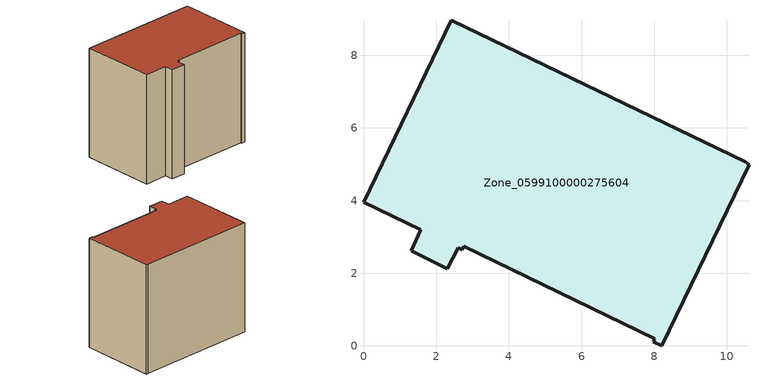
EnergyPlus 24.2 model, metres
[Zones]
Zone_0599100000275604
 floor ground (C_G): 10.61,4.99 8.21,0 7.98,0.11 8.02,0.19 2.75,2.75 2.72,2.65 2.61,2.7 2.31,2.13 1.31,2.62 1.58,3.2 0,3.96 2.41,8.97 10.5,5.06 z4.42
 wall outside (C_F): 0,3.96 1.58,3.2 1.31,2.62 2.31,2.13 2.61,2.7 2.72,2.65 2.75,2.75 8.02,0.19 7.98,0.11 8.21,0 10.61,4.99 10.5,5.06 2.41,8.97 0,3.96 z4.42:12.64
 roof outside (C_R): 7.98,0.11 8.21,0 10.61,4.99 10.5,5.06 2.41,8.97 0,3.96 1.58,3.2 1.31,2.62 2.31,2.13 2.61,2.7 2.72,2.65 2.75,2.75 8.02,0.19 z12.64
[BUILDING]
Pand.0599100000275604: North Axis=0; Terrain=City; Loads Convergence Tolerance Value=0.04; Temperature Convergence Tolerance Value=0.4; Solar Distribution=FullExterior; Maximum Number of Warmup Days=25; Minimum Number of Warmup Days=1
[Site:Location]
Rotterdam.The.Hague.AP_ZH_NLD Design_Conditions: Latitude=51.96; Longitude=4.45; Time Zone=1; Elevation=-4.5
[SITE:GROUNDTEMPERATURE:BUILDINGSURFACE]
18, 18, 18, 18, 18, 18, 18, 18, 18, 18, 18, 18
[MATERIAL] Thermal Absorptance=0.9; Solar Absorptance=0.7; Visible Absorptance=0.7
Name | Roughness | Thickness | Conductivity | Density | Specific Heat
G.TC.1992-2005 | MediumSmooth | 0.15 | 0.06 | 540 | 1210
F.TC.1992-2005 | Rough | 0.3 | 0.12 | 1920 | 840
R.TC.1992-2005 | MediumRough | 0.2 | 0.08 | 1500 | 1000
[CONSTRUCTION]
C_G: G.TC.1992-2005
C_F: F.TC.1992-2005
C_R: R.TC.1992-2005
[ZONE]
Zone_0599100000275604: Type=1; Multiplier=1; Ceiling Height=Autocalculate; Volume=Autocalculate; Floor Area=autocalculate; Part of Total Floor Area=Yes
[ZONEINFILTRATION:DESIGNFLOWRATE]
Infil_Zone_0599100000275604: Zone or ZoneList or Space or SpaceList=Zone_0599100000275604; Schedule=AlwaysOn; Design Flow Rate Calculation Method=Flow/Area; Flow Rate per Floor Area=0.0015; Constant Term Coefficient=1; Temperature Term Coefficient=0; Velocity Term Coefficient=0; Velocity Squared Term Coefficient=0
[HVACTEMPLATE:ZONE:IDEALLOADSAIRSYSTEM]
Zone_0599100000275604: Maximum Heating Supply Air Temperature=50; Minimum Cooling Supply Air Temperature=13; Maximum Heating Supply Air Humidity Ratio=0.0156; Minimum Cooling Supply Air Humidity Ratio=0.0077; Heating Limit=NoLimit; Cooling Limit=NoLimit; Dehumidification Control Type=ConstantSensibleHeatRatio; Cooling Sensible Heat Ratio=0.7; Dehumidification Setpoint=60; Humidification Control Type=None; Humidification Setpoint=30; Outdoor Air Method=None; Outdoor Air Flow Rate per Person=0.00944; Outdoor Air Flow Rate per Zone Floor Area=0; Outdoor Air Flow Rate per Zone=0; Demand Controlled Ventilation Type=None; Outdoor Air Economizer Type=NoEconomizer; Heat Recovery Type=None; Sensible Heat Recovery Effectiveness=0.7; Latent Heat Recovery Effectiveness=0.65
[ZONECONTROL:THERMOSTAT]
ThermostatControl_Zone_0599100000275604: Zone or ZoneList=Zone_0599100000275604; Control Type Schedule=DualSetpointControlType; Control 1=Thermostat_Zone_0599100000275604; Temperature Difference Between Cutout And Setpoint=0
[THERMOSTATSETPOINT:DUALSETPOINT]
Thermostat_Zone_0599100000275604: Heating Setpoint Temperature Schedule=HeatingSetpoint_Zone_0599100000275604; Cooling Setpoint Temperature Schedule=CoolingSetpoint_Zone_0599100000275604
[SCHEDULE:COMPACT]
HeatingSetpoint_Zone_0599100000275604: Through: 12/31, For: AllDays, Until: 24:00, 21
CoolingSetpoint_Zone_0599100000275604: Through: 12/31, For: AllDays, Until: 24:00, 24
DualSetpointControlType: Through: 12/31, For: AllDays, Until: 24:00, 4
AlwaysOn: Through: 12/31, For: AllDays, Until: 24:00, 1
